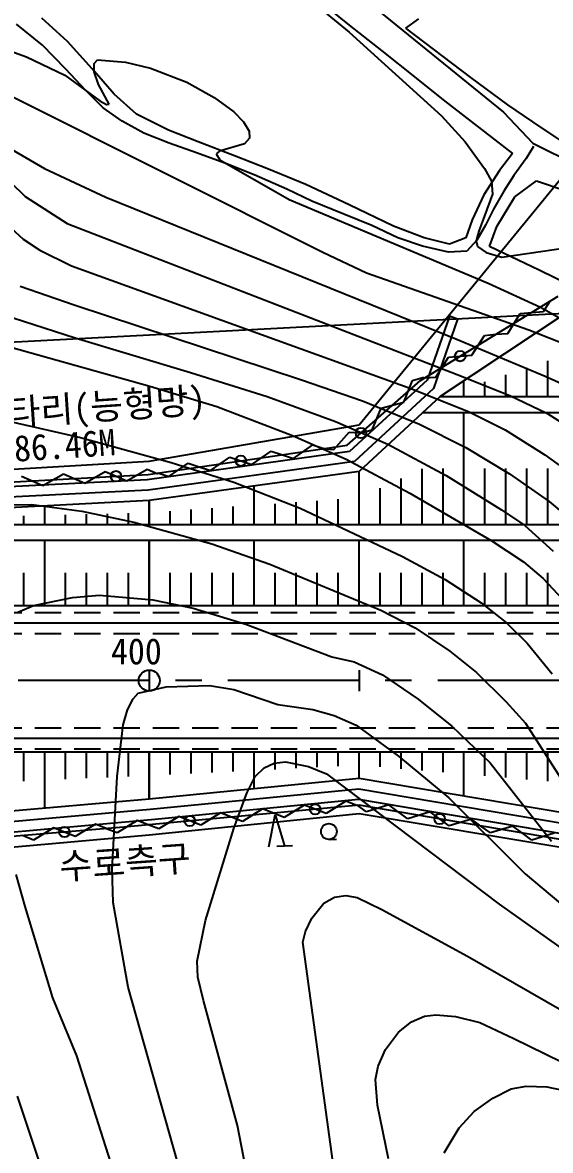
# Model space of a CAD drawing. Header units: millimetres. Extents: x 12262 to 13058, y 1103 to 1809.
# Drawn here: x 12733.5 to 12783.8, y 1423.6 to 1531 of the extents above; entities that cross this region are included whole.
import ezdxf
from ezdxf.xclip import XClip

# ---------------------------------------------------------------- set-up
doc = ezdxf.new("R2010")
doc.units = ezdxf.units.MM
doc.header["$LTSCALE"] = 10
doc.header["$MEASUREMENT"] = 0
doc.header["$XCLIPFRAME"] = 2
doc.linetypes.add('CENTER', pattern=[2, 1.25, -0.25, 0.25, -0.25])
doc.linetypes.add('HIDDEN', pattern=[0.375, 0.25, -0.125])
doc.layers.add('TZ-BASE', color=253, linetype='Continuous')
doc.layers.add('TZ-CABL', color=4, linetype='Continuous')
doc.styles.add('HANA', font='GulimChe.ttf')
doc.linetypes.add('ZIGZAG', pattern='A,0.0001,-0.2,[131,ltypeshp.shx,S=0.2,R=0,X=-0.2,Y=0],-0.4,[131,ltypeshp.shx,S=0.2,R=180,X=0.2,Y=0],-0.2', length=0.8001)

# ---------------------------------------------------------------- blocks, each defined once
blk = doc.blocks.new('JD-SGS4SX3S')
at = {"layer": 'TZ-BASE'}
for p, q in [((409.55, 69.58, 87), (419.07, 61.78, 87)), ((415.94, 64.99, 87.14), (419.04, 62.43, 87.14)), ((420.01, 65.32, 86), (433.76, 54.16, 86)), ((389.83, 60.52), (387.35, 62.55)), ((392.21, 60.87, 87.14), (389.77, 63.1, 87.14)), ((419.04, 62.43, 87.14), (422.16, 59.99, 87.14)), ((424.47, 62.17, 85.02), (425.71, 63.04, 85.02)), ((382.27, 61.64, 88), (388.3, 59.41, 88)), ((419.07, 61.78, 87), (427.87, 53.8, 87)), ((430.66, 57.47, 85.02), (424.47, 62.17, 85.02)), ((392.03, 58.27), (389.83, 60.52)), ((394.56, 58.27, 87.14), (392.21, 60.87, 87.14)), ((388.3, 59.41, 88), (391.95, 57.69, 88)), ((394.76, 58.78, 88), (395.06, 59.14, 88)), ((395.06, 59.14, 88), (397.75, 58.91, 88)), ((422.16, 59.99, 87.14), (425.44, 57.39, 87.14)), ((393.96, 56.22), (392.03, 58.27)), ((396.64, 55.88, 87.14), (394.56, 58.27, 87.14)), ((394.74, 57.99, 88), (394.76, 58.78, 88)), ((397.75, 58.91, 88), (400.13, 58.34, 88)), ((400.13, 58.34, 88), (403.58, 57.01, 88)), ((391.95, 57.69, 88), (395.3, 55.23, 88)), ((395.17, 56.79, 88), (394.74, 57.99, 88)), ((403.58, 57.01, 88), (406.19, 55.55, 88)), ((425.44, 57.39, 87.14), (428, 55.34, 87.14)), ((434.18, 54.85, 85.02), (430.66, 57.47, 85.02)), ((395.6, 54.56), (393.96, 56.22)), ((396.19, 54.92, 88), (395.17, 56.79, 88)), ((398.79, 53.97, 87.14), (396.64, 55.88, 87.14)), ((386.93, 55.66, 89), (416.54, 40.8, 89)), ((395.3, 55.23, 88), (395.91, 54.88, 88)), ((395.91, 54.88, 88), (396.19, 54.92, 88)), ((406.19, 55.55, 88), (408.07, 54.19, 88)), ((428, 55.34, 87.14), (434.62, 50.2, 87.14)), ((437.36, 52.69, 85.02), (434.18, 54.85, 85.02)), ((397.42, 53.28), (395.6, 54.56)), ((401.84, 52.44, 87.14), (398.79, 53.97, 87.14)), ((408.07, 54.19, 88), (408.99, 53.24, 88)), ((427.87, 53.8, 87), (430.11, 51.33, 87)), ((433.76, 54.16, 86), (436.55, 51.2, 86)), ((399.48, 52.16), (397.42, 53.28)), ((408.99, 53.24, 88), (409.51, 52.34, 88)), ((440.66, 50.51, 85.02), (437.36, 52.69, 85.02)), ((401.89, 51.21), (399.48, 52.16)), ((404.65, 51.33, 87.14), (401.84, 52.44, 87.14)), ((409.56, 51.68, 88), (409.08, 51.14, 88)), ((409.51, 52.34, 88), (409.56, 51.68, 88)), ((386.91, 50.59, 90), (390.01, 48.77, 90)), ((404.5, 50.29), (401.89, 51.21)), ((408.14, 50, 87.14), (404.65, 51.33, 87.14)), ((409.08, 51.14, 88), (406.68, 50.44, 88)), ((430.11, 51.33, 87), (431.97, 48.8, 87)), ((436.64, 50.87), (435.93, 49.74)), ((436.55, 51.2, 86), (446.24, 46.4, 86)), ((407.19, 49.3), (404.5, 50.29)), ((406.68, 50.44, 88), (406.38, 50.17, 88)), ((406.38, 50.17, 88), (406.72, 49.61, 88)), ((406.72, 49.61, 88), (413.35, 45.83, 88)), ((411.35, 48.73, 87.14), (408.14, 50, 87.14)), ((434.62, 50.2, 87.14), (433.38, 48.6, 87.14)), ((435.93, 49.74), (434.75, 48.12)), ((280, 26.66), (700, 48.59)), ((385.32, 48.89, 91), (388.17, 46.13, 91)), ((390.01, 48.77, 90), (395.86, 46.04, 90)), ((410, 48.19), (407.19, 49.3)), ((414.94, 47.25, 87.14), (411.35, 48.73, 87.14)), ((420, 24.37), (440, 48.74)), ((420, 24.37), (440, 48.74)), ((433.38, 48.6, 87.14), (431.9, 46.27, 87.14)), ((431.97, 48.8, 87), (432.63, 47.59, 87)), ((413.11, 46.82), (410, 48.19)), ((432.63, 47.59, 87), (432.73, 46.35, 87)), ((434.75, 48.12), (433.79, 46.64)), ((434.83, 46.09, 86.45), (436.92, 47.6, 86.45)), ((436.92, 47.6, 86.45), (439.65, 46.7, 86.45)), ((415.51, 45.68), (413.11, 46.82)), ((419.07, 45.31, 87.14), (414.94, 47.25, 87.14)), ((431.9, 46.27, 87.14), (430.79, 43.91, 87.14)), ((432.73, 46.35, 87), (431.4, 42.81, 87)), ((433.79, 46.64), (432.81, 44.92)), ((388.17, 46.13, 91), (392.16, 43.55, 91)), ((395.86, 46.04, 90), (429.23, 32.57, 90)), ((413.35, 45.83, 88), (432.29, 37.86, 88)), ((418.54, 44.44), (415.51, 45.68)), ((423.28, 43.3, 87.14), (419.07, 45.31, 87.14)), ((433.12, 43.27, 86.45), (434.83, 46.09, 86.45)), ((421.21, 43.34), (418.54, 44.44)), ((432.81, 44.92), (432.04, 43.38)), ((386.44, 43.44, 92), (387.97, 42.06, 92)), ((392.16, 43.55, 91), (429.34, 29.16, 91)), ((423.68, 42.19), (421.21, 43.34)), ((426.21, 42.17, 87.14), (423.28, 43.3, 87.14)), ((430.79, 43.91, 87.14), (430.16, 42.18, 87.14)), ((432.04, 43.38), (431.22, 41.97)), ((432.42, 41.36, 86.45), (433.12, 43.27, 86.45)), ((387.97, 42.06, 92), (389.58, 41, 92)), ((426.04, 41.39), (423.68, 42.19)), ((428.62, 41.57, 87.14), (426.21, 42.17, 87.14)), ((430.16, 42.18, 87.14), (428.62, 41.57, 87.14)), ((431.22, 41.97), (430.27, 40.91)), ((431.4, 42.81, 87), (431.17, 41.88, 87)), ((389.58, 41, 92), (392.58, 39.5, 92)), ((428.51, 40.81), (426.04, 41.39)), ((430.27, 40.91), (428.51, 40.81)), ((431.17, 41.88, 87), (431.28, 41.34, 87)), ((431.28, 41.34, 87), (432.11, 40.78, 87)), ((434.51, 40.38, 86.45), (432.42, 41.36, 86.45)), ((433.62, 40.35, 87), (439.9, 41.26, 87)), ((416.54, 40.8, 89), (420.71, 38.84, 89)), ((432.11, 40.78, 87), (433.62, 40.35, 87)), ((437.15, 39.11, 86.45), (434.51, 40.38, 86.45)), ((392.58, 39.5, 92), (425.03, 27.8, 92)), ((420.71, 38.84, 89), (436.17, 33.41, 89)), ((440.1, 37.66, 86.45), (437.15, 39.11, 86.45)), ((432.29, 37.86, 88), (437.29, 35.56, 88)), ((387.68, 37.57, 93), (392.84, 35.79, 93)), ((392.84, 35.79, 93), (414.5, 28.65, 93)), ((437.29, 35.56, 88), (441.5, 33.19, 88)), ((437.58, 35.16), (438.18, 36.11)), ((386.05, 34.88, 94), (392.93, 32.64, 94)), ((428.63, 34.71), (426.48, 28.63)), ((429.39, 34.44), (427.1, 27.84)), ((440, 35.19), (427.72, 27.05)), ((429.39, 34.44), (428.63, 34.71)), ((434.17, 33.08), (435.35, 34.98)), ((435.35, 34.98), (436.47, 35.07)), ((436.47, 35.07), (437.58, 35.16)), ((436.17, 33.41, 89), (439.89, 31.97, 89)), ((392.93, 32.64, 94), (403.92, 29.36, 94)), ((429.23, 32.57, 90), (437.75, 29.01, 90)), ((430.75, 31), (431.94, 32.89)), ((431.94, 32.89), (433.05, 32.99)), ((433.05, 32.99), (434.17, 33.08)), ((386.81, 31.76, 95), (400.06, 28.06, 95)), ((427.33, 28.92), (428.52, 30.81)), ((428.52, 30.81), (429.64, 30.91)), ((429.64, 30.91), (430.75, 31)), ((438, 27.05), (438, 30.46)), ((403.92, 29.36, 94), (411.23, 27.07, 94)), ((429.34, 29.16, 91), (434.38, 27.15, 91)), ((434, 27.05), (434, 29.13)), ((436, 27.05), (436, 29.8)), ((437.75, 29.01, 90), (442, 27.08, 90)), ((400.06, 28.06, 95), (406.43, 26.1, 95)), ((414.5, 28.65, 93), (420.32, 26.65, 93)), ((426.48, 28.63), (419.1, 21.83)), ((424.26, 26.53), (425.09, 28.6)), ((425.09, 28.6), (426.17, 28.89)), ((426.22, 28.83), (427.33, 28.92)), ((430, 27.05), (430, 28.56)), ((432, 27.05), (432, 28.47)), ((411.23, 27.07, 94), (417.76, 24.67, 94)), ((427.1, 27.84), (419.55, 20.88)), ((427.72, 27.05), (420, 19.93)), ((425.03, 27.8, 92), (430.48, 25.6, 92)), ((427.72, 27.05), (672.59, 27.06)), ((428, 27.05), (428, 27.24)), ((434.38, 27.15, 91), (437.9, 25.47, 91)), ((406.43, 26.1, 95), (413.65, 23.35, 95)), ((420.32, 26.65, 93), (425.75, 24.44, 93)), ((421.26, 23.88), (422.1, 25.95)), ((422.1, 25.95), (423.18, 26.24)), ((423.18, 26.24), (424.26, 26.53)), ((426.09, 25.55), (680, 25.56)), ((430, 14.88), (430, 25.55)), ((430.48, 25.6, 92), (433.94, 23.88, 92)), ((437.9, 25.47, 91), (441.21, 23.36, 91)), ((386.73, 24.67, 96), (393.44, 23.17, 96)), ((400, 20.91), (420, 24.37)), ((400, 20.91), (420, 24.37)), ((417.58, 22.01), (419.06, 23.68)), ((417.76, 24.67, 94), (422.73, 22.51, 94)), ((419.06, 23.68), (420.18, 23.59)), ((420.18, 23.59), (421.26, 23.88)), ((425.75, 24.44, 93), (430.17, 22.21, 93)), ((433.94, 23.88, 92), (437.7, 21.52, 92)), ((393.44, 23.17, 96), (402.08, 20.79, 96)), ((413.65, 23.35, 95), (418.77, 21.09, 95)), ((419.1, 21.83), (399.81, 19.13)), ((409.79, 20.59), (411.62, 21.87)), ((411.62, 21.87), (412.69, 21.52)), ((412.69, 21.52), (413.75, 21.17)), ((413.75, 21.17), (415.58, 22.45)), ((415.58, 22.45), (416.64, 22.1)), ((416.47, 22.1), (417.58, 22.01)), ((422.73, 22.51, 94), (428.31, 19.53, 94)), ((430.17, 22.21, 93), (434.34, 19.69, 93)), ((437.7, 21.52, 92), (440.81, 19.24, 92)), ((380, 19.71), (400, 20.91)), ((380, 19.71), (400, 20.91)), ((419.55, 20.88), (399.9, 18.14)), ((401.87, 19.43), (403.71, 20.71)), ((402.08, 20.79, 96), (408.06, 18.89, 96)), ((403.71, 20.71), (404.77, 20.36)), ((405.83, 20.01), (407.67, 21.29)), ((407.67, 21.29), (408.73, 20.94)), ((408.73, 20.94), (409.79, 20.59)), ((418.77, 21.09, 95), (424.84, 17.87, 95)), ((387.81, 19.47), (388.84, 19.02)), ((389.87, 18.58), (391.81, 19.69)), ((391.81, 19.69), (392.83, 19.25)), ((393.86, 18.8), (395.8, 19.91)), ((395.8, 19.91), (396.83, 19.47)), ((396.83, 19.47), (397.85, 19.03)), ((397.85, 19.03), (399.79, 20.14)), ((399.79, 20.14), (400.82, 19.7)), ((420, 19.93), (400, 17.14)), ((400.81, 19.78), (401.87, 19.43)), ((404.77, 20.36), (405.83, 20.01)), ((420, 14.88), (420, 19.93)), ((426, 14.88), (426, 20.17)), ((428, 14.88), (428, 20.22)), ((428.31, 19.53, 94), (433.59, 16.28, 94)), ((432, 14.88), (432, 20.22)), ((434, 14.88), (434, 20.22)), ((434.34, 19.69, 93), (438.11, 17.06, 93)), ((436, 14.88), (436, 20.22)), ((438, 14.88), (438, 20.22)), ((399.81, 19.13), (379.97, 18.13)), ((388.84, 19.02), (389.87, 18.58)), ((392.83, 19.25), (393.86, 18.8)), ((408.06, 18.89, 96), (414.39, 16.43, 96)), ((410, 14.88), (410, 18.54)), ((422, 14.88), (422, 18.33)), ((424, 14.88), (424, 19.25)), ((399.9, 18.14), (379.98, 17.13)), ((418, 14.88), (418, 17.27)), ((424.84, 17.87, 95), (432.58, 13.34, 95)), ((400, 17.14), (380, 16.13)), ((386.18, 16.73, 97), (388.81, 16.76, 97)), ((388.81, 16.76, 97), (393.57, 16.13, 97)), ((390, 16.64), (390, 14.87)), ((393.57, 16.13, 97), (398.53, 15.1, 97)), ((400, 14.88), (400, 17.14)), ((400, 17.14), (400, 14.87)), ((402, 14.88), (402, 16.15)), ((404, 14.88), (404, 16.29)), ((406, 14.88), (406, 16.43)), ((408, 14.88), (408, 16.57)), ((412, 14.88), (412, 16.85)), ((414, 14.88), (414, 16.99)), ((414.39, 16.43, 96), (424.14, 11.83, 96)), ((416, 14.88), (416, 17.13)), ((433.59, 16.28, 94), (435.79, 14.77, 94)), ((438.11, 17.06, 93), (439.67, 15.75, 93)), ((388, 15.7), (388, 14.87)), ((392, 15.8), (392, 14.87)), ((394, 15.85), (394, 14.87)), ((396, 15.9), (396, 14.87)), ((398, 15.96), (398, 14.87)), ((398.53, 15.1, 97), (405.97, 13.02, 97)), ((364, 14.87), (400, 14.87)), ((400, 14.88), (700, 14.9)), ((435.79, 14.77, 94), (438.51, 12.34, 94)), ((364, 13.37), (400, 13.37)), ((390, 13.37), (390, 7.17)), ((400, 13.38), (700, 13.4)), ((400, 7.17), (400, 13.38)), ((400, 13.37), (400, 7.17)), ((405.97, 13.02, 97), (411.5, 11.08, 97)), ((410, 7.17), (410, 13.38)), ((420, 7.17), (420, 13.38)), ((430, 7.17), (430, 13.38)), ((432.58, 13.34, 95), (435.67, 11.3, 95)), ((424.14, 11.83, 96), (428.2, 9.62, 96)), ((411.5, 11.08, 97), (422.06, 6.7, 97)), ((435.67, 11.3, 95), (437.56, 9.74, 95)), ((388, 10.27), (388, 7.17)), ((392, 10.27), (392, 7.17)), ((394, 10.27), (394, 7.17)), ((396, 10.27), (396, 7.17)), ((398, 10.27), (398, 7.17)), ((402, 7.17), (402, 10.28)), ((404, 7.17), (404, 10.28)), ((406, 7.17), (406, 10.28)), ((408, 7.17), (408, 10.28)), ((412, 7.17), (412, 10.28)), ((414, 7.17), (414, 10.28)), ((416, 7.17), (416, 10.28)), ((418, 7.17), (418, 10.28)), ((422, 7.17), (422, 10.28)), ((424, 7.17), (424, 10.28)), ((426, 7.17), (426, 10.28)), ((428, 7.17), (428, 10.28)), ((432, 7.17), (432, 10.28)), ((434, 7.17), (434, 10.28)), ((436, 7.17), (436, 10.28)), ((437.56, 9.74, 95), (439.39, 7.77, 95)), ((438, 7.17), (438, 10.28)), ((428.2, 9.62, 96), (431.63, 7.4, 96)), ((388.95, 7.14, 98), (392.68, 7.92, 98)), ((392.68, 7.92, 98), (395.26, 8.15, 98)), ((395.26, 8.15, 98), (400.34, 7.69, 98)), ((400.34, 7.69, 98), (404.18, 6.89, 98)), ((359.8, 7.16), (700, 7.18)), ((387.48, 6.52, 98), (388.95, 7.14, 98)), ((404.18, 6.89, 98), (409.21, 5.39, 98)), ((422.06, 6.7, 97), (425.34, 5.01, 97)), ((431.63, 7.4, 96), (434.05, 5.51, 96)), ((409.21, 5.39, 98), (417.4, 2.25, 98)), ((434.05, 5.51, 96), (436.01, 3.57, 96)), ((425.34, 5.01, 97), (428.65, 2.81, 97)), ((436.01, 3.57, 96), (438.42, 0.64, 96)), ((417.4, 2.25, 98), (419.54, 1.78, 98)), ((428.65, 2.81, 97), (431.2, 0.78, 97)), ((419.54, 1.78, 98), (422.22, 0.54, 98)), ((400, 1), (400, -1)), ((420, 1), (420, -1)), ((422.22, 0.54, 98), (425.64, -1.76, 98)), ((431.2, 0.78, 97), (434.03, -2.02, 97)), ((398.95, -1.21, 99), (401.6, -0.59, 99)), ((401.6, -0.59, 99), (405.73, -0.47, 99)), ((405.73, -0.47, 99), (408.07, -0.85, 99)), ((408.07, -0.85, 99), (412.24, -2.27, 99)), ((397.92, -2.79, 99), (398.46, -1.73, 99)), ((398.46, -1.73, 99), (398.95, -1.21, 99)), ((425.64, -1.76, 98), (428.83, -4.34, 98)), ((434.03, -2.02, 97), (435.85, -4.07, 97)), ((397.52, -4.21, 99), (397.92, -2.79, 99)), ((412.24, -2.27, 99), (415.6, -2.76, 99)), ((415.6, -2.76, 99), (417.61, -3.32, 99)), ((396.94, -9.14, 99), (397.52, -4.21, 99)), ((417.61, -3.32, 99), (419.72, -4.26, 99)), ((419.72, -4.26, 99), (423.76, -7.2, 99)), ((435.85, -4.07, 97), (442.62, -14.61, 97)), ((428.83, -4.34, 98), (432.5, -7.84, 98)), ((700, -6.82), (359.8, -6.83)), ((388, -6.83), (388, -9.57)), ((390, -6.83), (390, -12.14)), ((392, -6.83), (392, -9.4)), ((394, -6.83), (394, -9.31)), ((396, -6.83), (396, -9.22)), ((398, -6.83), (398, -9.13)), ((400, -11.26), (400, -6.83)), ((400, -6.83), (400, -11.26)), ((402, -8.95), (402, -6.83)), ((404, -8.85), (404, -6.83)), ((406, -8.75), (406, -6.83)), ((408, -8.65), (408, -6.83)), ((410, -10.28), (410, -6.83)), ((412, -8.46), (412, -6.83)), ((414, -8.36), (414, -6.83)), ((416, -8.26), (416, -6.83)), ((418, -8.16), (418, -6.83)), ((420, -9.3), (420, -6.83)), ((422, -8.23), (422, -6.83)), ((423.76, -7.2, 99), (428.56, -11.16, 99)), ((424, -8.4), (424, -6.83)), ((426, -8.57), (426, -6.83)), ((428, -8.74), (428, -6.83)), ((430, -10.98), (430, -6.83)), ((432, -9.07), (432, -6.83)), ((434, -9.24), (434, -6.83)), ((436, -9.41), (436, -6.83)), ((438, -9.58), (438, -6.83)), ((410.11, -9.15, 100), (410.96, -8.31, 100)), ((410.96, -8.31, 100), (411.91, -7.86, 100)), ((411.91, -7.86, 100), (413, -7.73, 100)), ((413, -7.73, 100), (415.17, -8.2, 100)), ((415.17, -8.2, 100), (416.9, -8.87, 100)), ((432.5, -7.84, 98), (438.33, -15.31, 98)), ((396.47, -17.96, 99), (396.94, -9.14, 99)), ((400, -11.26), (420, -9.3)), ((409.29, -10.72, 100), (410.11, -9.15, 100)), ((416.9, -8.87, 100), (433.36, -21.3, 100)), ((420, -9.3), (440, -12.67)), ((400.1, -12.25), (419.97, -10.31)), ((408.05, -14.09, 100), (409.29, -10.72, 100)), ((419.97, -10.31), (439.74, -13.64)), ((380, -13.02), (400, -11.26)), ((400.2, -13.25), (419.93, -11.31)), ((418.75, -11.49), (416.85, -12.67)), ((419.79, -11.89), (418.75, -11.49)), ((419.93, -11.31), (439.49, -14.61)), ((428.56, -11.16, 99), (435.82, -18.42, 99)), ((380.17, -14.01), (400.09, -12.26)), ((400, -14.71), (420, -12.65)), ((400, -14.71), (420, -12.65)), ((406.8, -12.6), (404.9, -13.78)), ((407.85, -13), (406.8, -12.6)), ((410.79, -12.23), (408.89, -13.41)), ((411.83, -12.63), (410.79, -12.23)), ((411.4, -15.83, 92.35), (412, -12.79, 92.35)), ((412.87, -13.04), (411.83, -12.63)), ((412, -12.79, 92.35), (412.9, -15.75, 92.35)), ((414.77, -11.86), (412.87, -13.04)), ((415.81, -12.26), (414.77, -11.86)), ((416.85, -12.67), (415.81, -12.26)), ((420.7, -12.5), (419.8, -11.84)), ((420, -12.65), (440, -16.01)), ((420, -12.65), (440, -16.01)), ((422.84, -11.85), (420.7, -12.5)), ((423.74, -12.51), (422.84, -11.85)), ((424.64, -13.17), (423.74, -12.51)), ((426.78, -12.52), (424.64, -13.17)), ((427.68, -13.18), (426.78, -12.52)), ((380.34, -15), (400.18, -13.25)), ((394.86, -13.68), (392.95, -14.85)), ((395.9, -14.09), (394.86, -13.68)), ((398.84, -13.33), (396.94, -14.51)), ((399.88, -13.74), (398.84, -13.33)), ((400.92, -14.14), (399.88, -13.74)), ((402.82, -12.96), (400.92, -14.14)), ((403.86, -13.37), (402.82, -12.96)), ((404.9, -13.78), (403.86, -13.37)), ((408.89, -13.41), (407.85, -13)), ((428.58, -13.85), (427.68, -13.18)), ((430.72, -13.2), (428.58, -13.85)), ((431.62, -13.86), (430.72, -13.2)), ((432.53, -14.52), (431.62, -13.86)), ((434.67, -13.87), (432.53, -14.52)), ((435.57, -14.53), (434.67, -13.87)), ((380, -16.48), (400, -14.71)), ((380, -16.48), (400, -14.71)), ((388.96, -15.19), (387.92, -14.77)), ((390.87, -14.02), (388.96, -15.19)), ((391.91, -14.43), (390.87, -14.02)), ((392.95, -14.85), (391.91, -14.43)), ((396.94, -14.51), (395.9, -14.11)), ((405.37, -22.86, 100), (408.05, -14.09, 100)), ((436.47, -15.19), (435.57, -14.53)), ((438.61, -14.54), (436.47, -15.19)), ((412.15, -15.79, 92.35), (413.65, -15.71, 92.35)), ((417.16, -15.13, 92.35), (417.85, -15.1, 92.35)), ((396.56, -21.13, 99), (396.47, -17.96, 99)), ((388.18, -21.51, 98), (387.31, -18.46, 98)), ((435.82, -18.42, 99), (447.49, -28.23, 99)), ((397.98, -29.2, 99), (396.56, -21.13, 99)), ((415.51, -22.64, 101), (416.64, -21.21, 101)), ((416.64, -21.21, 101), (417.66, -20.62, 101)), ((417.66, -20.62, 101), (418.75, -20.49, 101)), ((418.75, -20.49, 101), (419.81, -20.67, 101)), ((419.81, -20.67, 101), (422.16, -21.81, 101)), ((433.36, -21.3, 100), (458.66, -39.32, 100)), ((390.81, -30.22, 98), (388.18, -21.51, 98)), ((422.16, -21.81, 101), (430.33, -26.25, 101)), ((404.58, -26.74, 100), (405.37, -22.86, 100)), ((414.89, -23.89, 101), (415.51, -22.64, 101)), ((414.64, -24.91, 101), (414.89, -23.89, 101)), ((417.59, -46.49, 101), (414.64, -24.91, 101)), ((404.63, -28.27, 100), (404.58, -26.74, 100)), ((430.33, -26.25, 101), (441.17, -32.49, 101)), ((405.17, -30.47, 100), (404.63, -28.27, 100)), ((403.95, -50.28, 99), (397.98, -29.2, 99)), ((393.11, -35.76, 98), (390.81, -30.22, 98)), ((408.4, -42.4, 100), (405.17, -30.47, 100)), ((425, -32.52, 102), (426.25, -31.98, 102)), ((426.25, -31.98, 102), (427.33, -31.84, 102)), ((427.33, -31.84, 102), (429.18, -31.99, 102)), ((429.18, -31.99, 102), (431.52, -32.57, 102)), ((423.77, -33.5, 102), (425, -32.52, 102)), ((431.52, -32.57, 102), (434.75, -34.09, 102)), ((422.51, -35.16, 102), (423.77, -33.5, 102)), ((434.75, -34.09, 102), (455.64, -44.32, 102)), ((421.82, -36.74, 102), (422.51, -35.16, 102)), ((398.35, -52.24, 98), (393.11, -35.76, 98)), ((421.57, -38, 102), (421.82, -36.74, 102)), ((421.76, -40.46, 102), (421.57, -38, 102)), ((434.51, -38.88, 103), (435.93, -38.63, 103)), ((435.93, -38.63, 103), (437.91, -38.71, 103)), ((390.66, -49.25, 97), (387.43, -39.58, 97)), ((432.74, -39.77, 103), (434.51, -38.88, 103)), ((437.91, -38.71, 103), (440.82, -39.32, 103)), ((422.8, -45.55, 102), (421.76, -40.46, 102)), ((430.98, -41.04, 103), (432.74, -39.77, 103)), ((429.55, -42.6, 103), (430.98, -41.04, 103)), ((410.29, -52.08, 100), (408.4, -42.4, 100)), ((428.11, -44.98, 103), (429.55, -42.6, 103))]:
    blk.add_line(p, q, dxfattribs=at)
at = {"layer": 'TZ-BASE', "ltscale": 0.2}
for p, q in [((425.84, 28.59), (438.99, 36.61)), ((418.86, 22.43), (425.84, 28.59)), ((399.89, 19.64), (418.86, 22.43)), ((379.71, 18.51), (399.89, 19.64)), ((420.02, -11.87), (397.58, -13.95)), ((439.92, -15.28), (420.02, -11.87)), ((397.58, -13.95), (380.46, -15.41))]:
    blk.add_line(p, q, dxfattribs=at)
at = {"layer": 'TZ-BASE', "linetype": 'CENTER', "flags": 128}
blk.add_lwpolyline([(700, 0), (280, 0), (0, 0)], dxfattribs=at)
at = {"layer": 'TZ-BASE'}
for centre, radius in [((429.64, 30.91), 0.5), ((420.18, 23.59), 0.5), ((408.73, 20.94), 0.5), ((396.83, 19.47), 0.5), ((400, 0), 1), ((415.81, -12.26), 0.5), ((403.86, -13.37), 0.5), ((427.68, -13.18), 0.5), ((391.91, -14.43), 0.5), ((417.12, -14.38, 92.35), 0.75)]:
    blk.add_circle(centre, radius, dxfattribs=at)
at = {"layer": 'TZ-BASE', "style": 'HANA'}
for s, rotation, p in [('방호울타리(능형망)', 3.819, (377.18, 23.65)), ('L=486.46M', 3.819, (382.35, 20.52)), ('수로측구', 3.9728, (391.51, -18.97))]:
    blk.add_text(s, height=2.5, rotation=rotation, dxfattribs=at).set_placement(p)
blk.add_text('400', height=2.5, dxfattribs=at).set_placement((396.35, 1.54))

msp = doc.modelspace()

# ---------------------------------------------------------------- linework, layer by layer
at = {"layer": 'TZ-CABL', "linetype": 'HIDDEN'}
for points in [[(12708.44, 1474.83), (12847.75, 1474.83)], [(12708.7, 1473.83), (12847.5, 1473.83)], [(12708.44, 1472.83), (12847.75, 1472.83)]]:
    msp.add_lwpolyline(points, dxfattribs=at)
at = {"layer": 'TZ-CABL', "linetype": 'ZIGZAG', "ltscale": 0.5}
msp.add_lwpolyline([(12708.7, 1473.83), (12847.5, 1473.83)], dxfattribs=at)
at = {"layer": 'TZ-CABL', "linetype": 'HIDDEN', "elevation": -271.25}
for points in [[(12708.45, 1463.83), (12847.76, 1463.83)], [(12708.71, 1462.83), (12847.51, 1462.83)], [(12708.45, 1461.83), (12847.76, 1461.83)]]:
    msp.add_lwpolyline(points, dxfattribs=at)
at = {"layer": 'TZ-CABL', "linetype": 'ZIGZAG', "ltscale": 0.5, "elevation": -271.25}
msp.add_lwpolyline([(12708.71, 1462.83), (12847.51, 1462.83)], dxfattribs=at)

# ---------------------------------------------------------------- block references
at = {"layer": 'TZ-BASE'}
ref = msp.add_blockref('JD-SGS4SX3S', (12345.6, 1468.33), dxfattribs=at)
XClip(ref).set_block_clipping_path([(0, -75.0000000001), (700.0000000116, 74.9999999999)])

doc.saveas('drawing.dxf')
